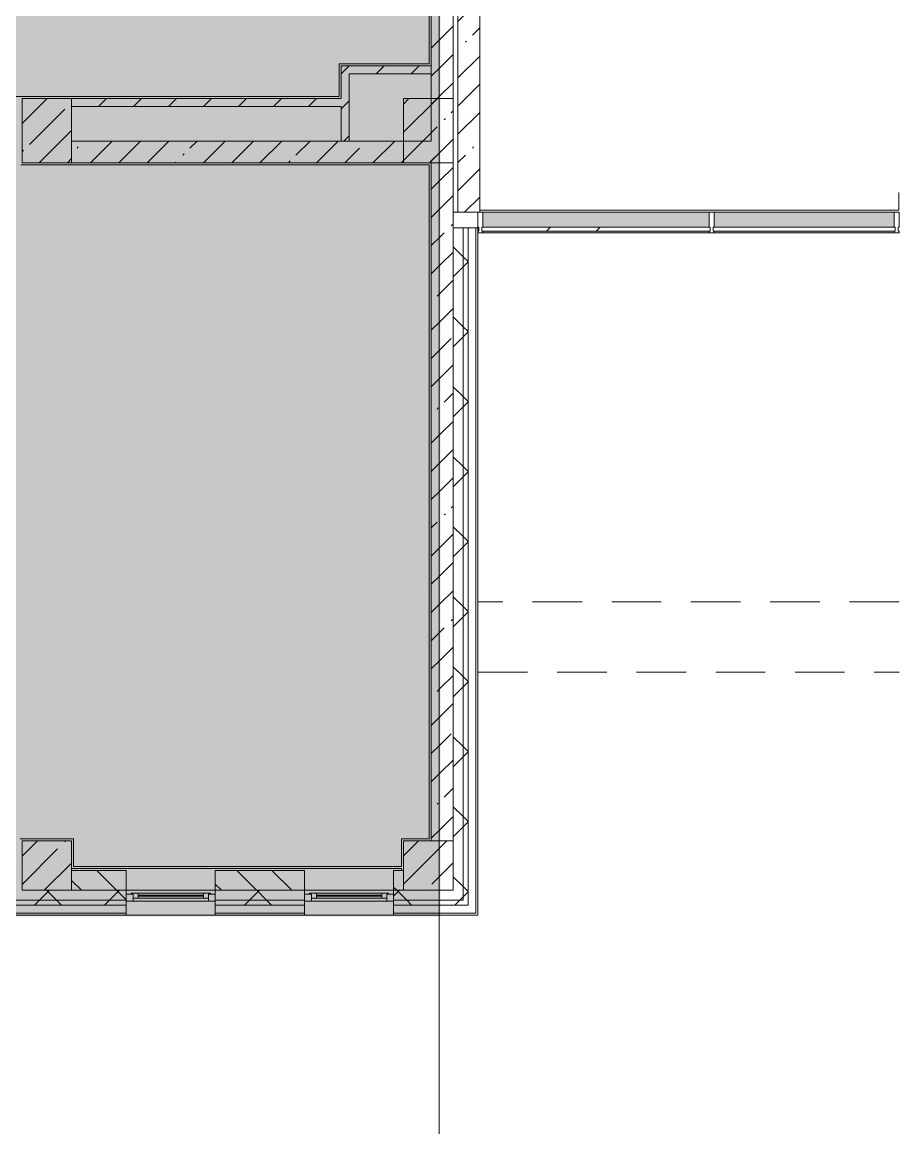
# Model space of a CAD drawing. Header units: millimetres. Extents: x 35224 to 234359, y -8553 to 29000.
# Drawn here: x 187699 to 196549, y 1150 to 12321 of the extents above; entities that cross this region are included whole.
import ezdxf

# ---------------------------------------------------------------- set-up
doc = ezdxf.new("R2010")
doc.units = ezdxf.units.MM
doc.linetypes.add('200_ШТРИХ__ш1_п0_6_', pattern=[800, 500, -300])
doc.linetypes.add('Осевая', pattern=[3175, 635, -476.25, 1587.5, -476.25])
doc.layers.add('A-DETL-GENF-2', color=7, linetype='Continuous', lineweight=9, true_color=0xc0c0c0, transparency=0.4)
for name, color, linetype, lineweight in [('A-DETL-MBND-1', 7, '200_ШТРИХ__ш1_п0_6_', 9), ('A-GLAZ-CURT-3', 7, 'Continuous', 5), ('A-GLAZ-CWMG-3', 7, 'Continuous', 5), ('A-WALL', 7, 'Continuous', 9), ('A-WALL-4', 7, 'Continuous', 5), ('I-WALL-3', 7, 'Continuous', 5), ('S-COLS-1', 7, 'Continuous', 5), ('Оси', 7, 'Continuous', 9), ('Оси-2', 7, 'Осевая', 9)]:
    doc.layers.add(name, color=color, linetype=linetype, lineweight=lineweight)
for name, color, linetype, lineweight, true_color in [('A-FLOR-1', 7, 'Continuous', 5, 0xb7b7b7), ('A-FLOR-2', 7, 'Continuous', 5, 0xaaaaaa), ('A-GLAZ-2', 7, 'Continuous', 5, 0x737373), ('A-GLAZ-CWMG-4', 7, 'Continuous', 5, 0x383e42), ('A-WALL-5', 7, 'Continuous', 5, 0x737373), ('A-WALL-6', 7, 'Continuous', 9, 0x737373), ('I-WALL-2', 7, 'Continuous', 5, 0x737373), ('S-COLS-2', 7, 'Continuous', 5, 0x737373)]:
    doc.layers.add(name, color=color, linetype=linetype, lineweight=lineweight, true_color=true_color)
pattern_1 = [(45, (107348.7, 0), (-285.1231, 285.1231), []), (45, (107633.8, 0), (-285.1231, 285.1231), [504.031, -100.806, 16.764, -84.042])]
pattern_2 = [(45, (107348.7, 0), (-353.5534, 353.5534), []), (135, (107348.7, 0), (-353.5534, -353.5534), [])]
pattern_3 = [(45, (107348.7, 0), (-176.7767, 176.7767), [])]
pattern_4 = [(45, (-84450, -3800), (-285.1231, 285.1231), []), (45, (-84164.88, -3800), (-285.1231, 285.1231), [504.031, -100.806, 16.764, -84.042])]

# ---------------------------------------------------------------- blocks, each defined once
blk = doc.blocks.new('BSC_Колонна _Прямоугольная - 500х500-V111-3_7_2_птичка')
at = {"layer": 'S-COLS-1'}
h = blk.add_hatch(dxfattribs=at)
h.set_pattern_fill('FP_82', color=256, style=0, pattern_type=2)
h.set_pattern_definition([(45, (-80600, -3800), (-285.1231, 285.1231), []), (45, (-80314.88, -3800), (-285.1231, 285.1231), [504.031, -100.806, 16.764, -84.042])])
h.paths.add_polyline_path([(-250, -250), (250, -250), (250, 250), (-250, 250)])
at = {"layer": 'S-COLS-2'}
for p, q in [((250, 250), (-250, 250)), ((-250, 250), (-250, -250)), ((250, -250), (250, 250)), ((-250, -250), (250, -250))]:
    blk.add_line(p, q, dxfattribs=at)
blk = doc.blocks.new('120_Окно_СКБ_1Ст - 120_Окно_СКБ_1Ст 900х2500_h_-19906774-3_7_2_птичка')
at = {"layer": 'A-GLAZ-2'}
for p, q in [((-450, -75), (-450, -5)), ((-450, -5), (-380, -5)), ((450, -5), (-450, -5)), ((-380, -75), (-450, -75)), ((-450, -75), (-400, -75)), ((-380, -75), (-400, -75)), ((-400, -75), (-400, -85)), ((-400, -85), (400, -85)), ((400, -85), (-400, -85)), ((-380, -5), (-380, -75)), ((380, -35), (-380, -35)), ((-380, -35), (-380, -75)), ((-330, -85), (-330, -35)), ((-330, -55), (330, -55)), ((330, -65), (-330, -65)), ((330, -85), (330, -35)), ((380, -75), (380, -5)), ((380, -5), (450, -5)), ((380, -75), (380, -35)), ((450, -75), (380, -75)), ((400, -75), (380, -75)), ((400, -75), (450, -75)), ((400, -85), (400, -75)), ((450, -5), (450, -75))]:
    blk.add_line(p, q, dxfattribs=at)
blk = doc.blocks.new('Системная панель - Стекло - 40мм-33184352-3_7_2_птичка')
at = {"layer": 'A-GLAZ-CURT-3'}
h = blk.add_hatch(dxfattribs=at)
h.set_pattern_fill('FP_158', color=256, style=0, pattern_type=2)
h.set_pattern_definition([(45, (-86642.5, -9710), (-1414.214, 1414.214), [1000, -3000]), (45, (-87642.5, -10210), (-1414.214, 1414.214), [3000, -1000]), (45, (-85642.5, -10710), (-1414.214, 1414.214), [1000, -3000])])
h.paths.add_polyline_path([(1153, 0), (1153, 40), (-1153, 40), (-1153, 0), (557, 0)])
for p, q in [((1153, 40), (-1153, 40)), ((-1153, 40), (-1153, 0)), ((-1153, 0), (1153, 0)), ((1153, 0), (1153, 40))]:
    blk.add_line(p, q, dxfattribs=at)
blk = doc.blocks.new('Системная панель - Стекло - 40мм-33184353-3_7_2_птичка')
at = {"layer": 'A-GLAZ-CURT-3'}
h = blk.add_hatch(dxfattribs=at)
h.set_pattern_fill('FP_159', color=256, style=0, pattern_type=2)
h.set_pattern_definition([(45, (-88744.2, -9710), (-1414.214, 1414.214), [1000, -3000]), (45, (-89744.2, -10210), (-1414.214, 1414.214), [3000, -1000]), (45, (-87744.2, -10710), (-1414.214, 1414.214), [1000, -3000])])
h.paths.add_polyline_path([(919, 0), (919, 40), (-919, 40), (-919, 0), (320, 0)])
for p, q in [((919, 40), (-919, 40)), ((-919, 40), (-919, 0)), ((-919, 0), (919, 0)), ((919, 0), (919, 40))]:
    blk.add_line(p, q, dxfattribs=at)
blk = doc.blocks.new('Прямоугольный импост - Импост структурный с накладкой - 190мм-33184356-3_7_2_птичка')
at = {"layer": 'A-GLAZ-CWMG-3'}
for p, q in [((-50, 0), (-50, 17)), ((-50, 17), (0, 17)), ((-40, 0), (-50, 0)), ((-40, -40), (-40, 0)), ((0, 0), (-10, 0)), ((-10, 0), (-10, -40)), ((0, 17), (0, 0)), ((-50, -190), (-50, -40)), ((-50, -40), (-40, -40)), ((-10, -40), (0, -40)), ((0, -40), (0, -190)), ((0, -190), (-50, -190))]:
    blk.add_line(p, q, dxfattribs=at)
blk = doc.blocks.new('Прямоугольный импост - Импост структурный с накладкой - 190мм-33184358-3_7_2_птичка')
at = {"layer": 'A-GLAZ-CWMG-3'}
for p, q in [((0, 17), (-50, 17)), ((-50, 17), (-50, 0)), ((-50, 0), (-40, 0)), ((-40, 0), (-40, -40)), ((-10, -40), (-10, 0)), ((-10, 0), (0, 0)), ((0, 0), (0, 17)), ((-40, -40), (-50, -40)), ((-50, -40), (-50, -190)), ((0, -40), (-10, -40)), ((0, -190), (0, -40)), ((-50, -190), (0, -190))]:
    blk.add_line(p, q, dxfattribs=at)
blk = doc.blocks.new('Прямоугольный импост - Импост структурный с накладкой - 190мм-33184349-3_7_2_птичка')
at = {"layer": 'A-GLAZ-CWMG-3'}
for p, q in [((-25, 0), (-25, 17)), ((-25, 17), (25, 17)), ((-15, 0), (-25, 0)), ((-15, -40), (-15, 0)), ((25, 0), (15, 0)), ((15, 0), (15, -40)), ((25, 17), (25, 0)), ((-25, -190), (-25, -40)), ((-25, -40), (-15, -40)), ((15, -40), (25, -40)), ((25, -40), (25, -190)), ((25, -190), (-25, -190))]:
    blk.add_line(p, q, dxfattribs=at)
blk = doc.blocks.new('Прямоугольный импост - Импост структурный с накладкой - 190мм-23186050-3_7_2_птичка')
at = {"layer": 'A-GLAZ-CWMG-4'}
for points in [[(85000, 10250), (87285, 10250), (87285, 10400), (85000, 10400)], [(85000, 10193), (87285, 10193), (87285, 10210), (85000, 10210)]]:
    blk.add_hatch(color=256, dxfattribs=at).paths.add_polyline_path(points)
at = {"layer": 'A-GLAZ-CWMG-3'}
for p, q in [((85000, 10400), (87285, 10400)), ((85000, 10193), (87285, 10193))]:
    blk.add_line(p, q, dxfattribs=at)
blk = doc.blocks.new('Прямоугольный импост - Импост структурный с накладкой - 190мм-23186051-3_7_2_птичка')
at = {"layer": 'A-GLAZ-CWMG-4'}
for points in [[(88000, 10250), (88000, 10400), (87335, 10400), (87335, 10250)], [(87335, 10193), (88000, 10193), (88000, 10210), (87335, 10210)]]:
    blk.add_hatch(color=256, dxfattribs=at).paths.add_polyline_path(points)
at = {"layer": 'A-GLAZ-CWMG-3'}
for p, q in [((87335, 10400), (88000, 10400)), ((87335, 10193), (88000, 10193))]:
    blk.add_line(p, q, dxfattribs=at)
blk = doc.blocks.new('Прямоугольный импост - Импост структурный с накладкой - 190мм-23186052-3_7_2_птичка')
at = {"layer": 'A-GLAZ-CWMG-4'}
for points in [[(88564, 10250), (89154, 10250), (89154, 10400), (88000, 10400), (88000, 10250)], [(88564, 10193), (89154, 10193), (89154, 10210), (88000, 10210), (88000, 10193)]]:
    blk.add_hatch(color=256, dxfattribs=at).paths.add_polyline_path(points)
at = {"layer": 'A-GLAZ-CWMG-3'}
for p, q in [((88000, 10400), (89154, 10400)), ((88000, 10193), (89154, 10193))]:
    blk.add_line(p, q, dxfattribs=at)
blk = doc.blocks.new('парапет9 - парапет-22867712-3_7_2_птичка')
at = {"layer": 'A-DETL-MBND-1'}
for p, q in [((89202, 7964), (84952, 7964)), ((84952, 7255), (89202, 7255))]:
    blk.add_line(p, q, dxfattribs=at)
blk = doc.blocks.new('BSC_Колонна _Прямоугольная - 650х500-V224-3_7_2_птичка')
at = {"layer": 'S-COLS-1'}
h = blk.add_hatch(dxfattribs=at)
h.set_pattern_fill('FP_162', color=256, style=0, pattern_type=2)
h.set_pattern_definition([(135, (11225, -80600), (-285.1231, -285.1231), []), (135, (11225, -80314.88), (-285.1231, -285.1231), [504.031, -100.806, 16.764, -84.042])])
h.paths.add_polyline_path([(325, 250), (-325, 250), (-325, -250), (325, -250)])
at = {"layer": 'S-COLS-2'}
for p, q in [((325, 250), (-325, 250)), ((-325, 250), (-325, -250)), ((325, -250), (325, 250)), ((-325, -250), (325, -250))]:
    blk.add_line(p, q, dxfattribs=at)
blk = doc.blocks.new('BSC_Колонна _Прямоугольная - 500х500-V225-3_7_2_птичка')
at = {"layer": 'S-COLS-1'}
h = blk.add_hatch(dxfattribs=at)
h.set_pattern_fill('FP_163', color=256, style=0, pattern_type=2)
h.set_pattern_definition(pattern_4)
h.paths.add_polyline_path([(-81, -250), (120, -250), (120, 250), (-250, 250), (-250, -250)])
h = blk.add_hatch(dxfattribs=at)
h.set_pattern_fill('FP_163', color=256, style=0, pattern_type=2)
h.set_pattern_definition(pattern_4)
h.paths.add_polyline_path([(250, -250), (250, 250), (120, 250), (120, -250)])
for p, q in [((250, 250), (120, 250)), ((250, -250), (250, 250)), ((120, -250), (250, -250))]:
    blk.add_line(p, q, dxfattribs=at)
at = {"layer": 'S-COLS-2'}
for p, q in [((120, 250), (-250, 250)), ((-250, 250), (-250, -250)), ((-250, -250), (120, -250))]:
    blk.add_line(p, q, dxfattribs=at)

msp = doc.modelspace()

# ---------------------------------------------------------------- hatches: boundary and pattern name
at = {"layer": 'A-DETL-GENF-2'}
msp.add_hatch(color=256, dxfattribs=at).paths.add_polyline_path([(178200.6, -251.7), (183198.7, -251.7), (183198.7, 3288.3), (191918.7, 3288.3), (191918.7, 27348.3), (149258.7, 27348.3), (149258.7, 23888.3), (145658.8, 23888.3), (145658.8, -251.7), (177268.4, -251.7)])
at = {"layer": 'A-WALL-4'}
h = msp.add_hatch(dxfattribs=at)
h.set_pattern_fill('FP_93', color=256, style=0, pattern_type=2)
h.set_pattern_definition(pattern_2)
h.paths.add_polyline_path([(192150.3, 3450), (192150.3, 10242), (192050.3, 10242), (192050.3, 3450)])
h = msp.add_hatch(dxfattribs=at)
h.set_pattern_fill('FP_93', color=256, style=0, pattern_type=2)
h.set_pattern_definition(pattern_2)
h.paths.add_polyline_path([(192150.3, 3400), (192200.3, 3400), (192200.3, 10242), (192150.3, 10242), (192150.3, 3450)])
h = msp.add_hatch(dxfattribs=at)
h.set_pattern_fill('FP_91', color=256, style=0, pattern_type=2)
h.set_pattern_definition([(135, (107348.7, 0), (-176.7767, -176.7767), [])])
h.paths.add_polyline_path([(191448.7, 3550), (191548.7, 3550), (191548.7, 3750), (191448.7, 3750), (191448.7, 3701.2)])
h.paths.add_polyline_path([(190319.3, 3550), (190548.7, 3550), (190548.7, 3750), (189648.7, 3750), (189648.7, 3550)])
h.paths.add_polyline_path([(184428.7, 3550), (184428.7, 3750), (183328.7, 3750), (183328.7, 3550), (183793.9, 3550)])
h.paths.add_polyline_path([(188198.7, 3550), (188748.7, 3550), (188748.7, 3750), (188198.7, 3750), (188198.7, 3666.7)])
h.paths.add_polyline_path([(187428.7, 3550), (187698.7, 3550), (187698.7, 3750), (187428.7, 3750)])
h = msp.add_hatch(dxfattribs=at)
h.set_pattern_fill('FP_93', color=256, style=0, pattern_type=2)
h.set_pattern_definition(pattern_2)
h.paths.add_polyline_path([(191918.7, 3450), (191918.7, 3550), (191448.7, 3550), (191448.7, 3450), (191717.6, 3450)])
h.paths.add_polyline_path([(183048.7, 3450), (184428.7, 3450), (184428.7, 3550), (183048.7, 3550)])
h.paths.add_polyline_path([(187428.7, 3450), (188748.7, 3450), (188748.7, 3550), (187428.7, 3550)])
h.paths.add_polyline_path([(190319.3, 3450), (190548.7, 3450), (190548.7, 3550), (189648.7, 3550), (189648.7, 3450)])
h = msp.add_hatch(dxfattribs=at)
h.set_pattern_fill('FP_93', color=256, style=0, pattern_type=2)
h.set_pattern_definition(pattern_2)
h.paths.add_polyline_path([(191918.7, 3450), (192050.3, 3450), (192048.7, 3550), (191918.7, 3550), (191918.7, 3538.7)])
h = msp.add_hatch(dxfattribs=at)
h.set_pattern_fill('FP_93', color=256, style=0, pattern_type=2)
h.set_pattern_definition(pattern_2)
h.paths.add_polyline_path([(183239.2, 3400), (184428.7, 3400), (184428.7, 3450), (183048.7, 3450), (183048.7, 3400), (183198.7, 3400)])
h.paths.add_polyline_path([(191918.7, 3400), (191918.7, 3450), (191448.7, 3450), (191448.7, 3400), (191717.6, 3400)])
h.paths.add_polyline_path([(190319.3, 3400), (190548.7, 3400), (190548.7, 3450), (189648.7, 3450), (189648.7, 3400)])
h.paths.add_polyline_path([(187428.7, 3400), (188748.7, 3400), (188748.7, 3450), (187428.7, 3450)])
h = msp.add_hatch(dxfattribs=at)
h.set_pattern_fill('FP_93', color=256, style=0, pattern_type=2)
h.set_pattern_definition(pattern_2)
h.paths.add_polyline_path([(192150.3, 3400), (192150.3, 3450), (191918.7, 3450), (191918.7, 3400), (192050.3, 3400)])
at = {"layer": 'I-WALL-3'}
h = msp.add_hatch(dxfattribs=at)
h.set_pattern_fill('FP_89', color=256, style=0, pattern_type=2)
h.set_pattern_definition(pattern_1)
h.paths.add_polyline_path([(192183.7, 10400), (192318.7, 10400), (192318.7, 19100), (192098.7, 19100), (192098.7, 10400)])
h = msp.add_hatch(dxfattribs=at)
h.set_pattern_fill('FP_89', color=256, style=0, pattern_type=2)
h.set_pattern_definition(pattern_1)
h.paths.add_polyline_path([(191918.7, 4050), (191918.7, 15130), (191828.7, 15130), (191828.7, 4050)])
h = msp.add_hatch(dxfattribs=at)
h.set_pattern_fill('FP_89', color=256, style=0, pattern_type=2)
h.set_pattern_definition(pattern_1)
h.paths.add_polyline_path([(191918.7, 4050), (192048.7, 4050), (192048.7, 15130), (191918.7, 15130), (191918.7, 4279.6)])
h = msp.add_hatch(dxfattribs=at)
h.set_pattern_fill('FP_94', color=256, style=0, pattern_type=2)
h.set_pattern_definition(pattern_3)
h.paths.add_polyline_path([(190918.7, 11120), (190998.7, 11120), (190998.7, 11880), (190918.7, 11880), (190918.7, 11221)])
h = msp.add_hatch(dxfattribs=at)
h.set_pattern_fill('FP_94', color=256, style=0, pattern_type=2)
h.set_pattern_definition(pattern_3)
h.paths.add_polyline_path([(191828.7, 11800), (191828.7, 11880), (190998.7, 11880), (190998.7, 11800)])
h = msp.add_hatch(dxfattribs=at)
h.set_pattern_fill('FP_94', color=256, style=0, pattern_type=2)
h.set_pattern_definition(pattern_3)
h.paths.add_polyline_path([(190918.7, 11470), (190918.7, 11550), (188198.7, 11550), (188198.7, 11470), (190319.3, 11470)])
h = msp.add_hatch(dxfattribs=at)
h.set_pattern_fill('FP_89', color=256, style=0, pattern_type=2)
h.set_pattern_definition(pattern_1)
h.paths.add_polyline_path([(190319.3, 10900), (191828.7, 10900), (191828.7, 11120), (188198.7, 11120), (188198.7, 10900)])
at = {"layer": 'S-COLS-1'}
h = msp.add_hatch(dxfattribs=at)
h.set_pattern_fill('FP_89', color=256, style=0, pattern_type=2)
h.set_pattern_definition(pattern_1)
h.paths.add_polyline_path([(191548.7, 10900), (191918.7, 10900), (191918.7, 11550), (191548.7, 11550), (191548.7, 11221)])
h = msp.add_hatch(dxfattribs=at)
h.set_pattern_fill('FP_89', color=256, style=0, pattern_type=2)
h.set_pattern_definition(pattern_1)
h.paths.add_polyline_path([(192048.7, 10900), (192048.7, 11550), (191918.7, 11550), (191918.7, 10900)])

# ---------------------------------------------------------------- linework, layer by layer
at = {"layer": 'A-DETL-MBND-1'}
for p, q in [((192048.7, 10400), (192098.7, 10400)), ((192298.7, 10242), (192298.7, 10250))]:
    msp.add_line(p, q, dxfattribs=at)
at = {"layer": 'A-FLOR-1'}
for p, q in [((191808.7, 11900), (191808.7, 15130)), ((190899.2, 11570), (190899.2, 11900)), ((190899.2, 11900), (191808.7, 11900)), ((187267.7, 11570), (190899.2, 11570)), ((191808.7, 10879), (187684.7, 10879)), ((191808.7, 4070), (191808.7, 10879)), ((187678.7, 4070), (188218.7, 4070)), ((188218.7, 4070), (188218.7, 3790)), ((191528.7, 3790), (191528.7, 4070)), ((191528.7, 4070), (191808.7, 4070)), ((188218.7, 3790), (191528.7, 3790))]:
    msp.add_line(p, q, dxfattribs=at)
at = {"layer": 'A-FLOR-2'}
for p, q in [((196547.7, 10420), (196547.7, 10600)), ((192318.7, 10420), (196547.7, 10420))]:
    msp.add_line(p, q, dxfattribs=at)
at = {"layer": 'A-WALL'}
for p, q in [((192150.3, 10242), (192150.3, 3450)), ((192200.3, 10242), (192200.3, 3400)), ((192280.3, 10242), (192280.3, 3320)), ((192200.3, 3400), (191918.7, 3400)), ((192280.3, 3320), (191918.7, 3320))]:
    msp.add_line(p, q, dxfattribs=at)
at = {"layer": 'A-WALL-4'}
for p, q in [((192300.3, 10242), (192050.3, 10242)), ((192050.3, 10242), (192050.3, 3550)), ((192300.3, 3300), (192300.3, 10242))]:
    msp.add_line(p, q, dxfattribs=at)
at = {"layer": 'A-WALL-5'}
for p, q in [((188748.7, 3750), (188198.7, 3750)), ((188748.7, 3300), (188748.7, 3750)), ((189648.7, 3750), (189648.7, 3300)), ((190548.7, 3750), (189648.7, 3750)), ((190548.7, 3300), (190548.7, 3750)), ((191448.7, 3750), (191448.7, 3300)), ((191548.7, 3750), (191448.7, 3750)), ((188748.7, 3550), (189648.7, 3550)), ((190548.7, 3550), (191448.7, 3550)), ((192300.3, 3300), (183206.7, 3300))]:
    msp.add_line(p, q, dxfattribs=at)
at = {"layer": 'A-WALL-6'}
for p, q in [((191828.7, 11800), (191828.7, 11880)), ((190918.7, 11120), (190998.7, 11120)), ((188748.7, 3550), (188198.7, 3550)), ((190548.7, 3550), (189648.7, 3550)), ((191548.7, 3550), (191448.7, 3550)), ((187428.7, 3450), (188748.7, 3450)), ((187428.7, 3400), (188748.7, 3400)), ((189648.7, 3450), (190548.7, 3450)), ((189648.7, 3400), (190548.7, 3400)), ((191448.7, 3450), (192150.3, 3450)), ((191448.7, 3400), (191918.7, 3400)), ((187428.7, 3320), (188748.7, 3320)), ((189648.7, 3320), (190548.7, 3320)), ((191448.7, 3320), (191918.7, 3320))]:
    msp.add_line(p, q, dxfattribs=at)
at = {"layer": 'I-WALL-2'}
for p, q in [((191828.7, 15130), (191828.7, 11880)), ((190918.7, 11880), (190918.7, 11550)), ((191828.7, 11880), (190918.7, 11880)), ((190998.7, 11120), (190998.7, 11800)), ((190998.7, 11800), (191828.7, 11800)), ((191828.7, 11800), (191828.7, 11120)), ((190918.7, 11550), (188198.7, 11550)), ((188198.7, 11470), (190918.7, 11470)), ((190918.7, 11470), (190918.7, 11120)), ((190918.7, 11120), (188198.7, 11120)), ((191828.7, 11120), (190998.7, 11120)), ((188198.7, 10900), (191828.7, 10900)), ((191828.7, 10900), (191828.7, 4050)), ((188198.7, 3770), (191528.7, 3770)), ((191528.7, 3750), (191528.7, 3770)), ((189648.7, 3550), (188748.7, 3550)), ((191448.7, 3550), (190548.7, 3550))]:
    msp.add_line(p, q, dxfattribs=at)
at = {"layer": 'I-WALL-3'}
for p, q in [((192098.7, 19100), (192098.7, 10400)), ((192048.7, 4050), (192048.7, 15130)), ((192318.7, 10400), (192318.7, 13400)), ((192098.7, 10400), (192318.7, 10400))]:
    msp.add_line(p, q, dxfattribs=at)
at = {"layer": 'S-COLS-1'}
for p, q in [((192048.7, 11550), (191918.7, 11550)), ((192048.7, 10900), (192048.7, 11550)), ((191918.7, 10900), (192048.7, 10900))]:
    msp.add_line(p, q, dxfattribs=at)
at = {"layer": 'S-COLS-2'}
for p, q in [((191918.7, 11550), (191548.7, 11550)), ((191548.7, 11550), (191548.7, 10900)), ((191548.7, 10900), (191918.7, 10900))]:
    msp.add_line(p, q, dxfattribs=at)
at = {"layer": 'Оси'}
for p, q in [((191908.7, 10029.8), (191908.7, 21915.1)), ((191908.7, -1906.3), (191908.7, 9979))]:
    msp.add_line(p, q, dxfattribs=at)
at = {"layer": 'Оси-2'}
msp.add_line((191908.7, 9979), (191908.7, 10029.8), dxfattribs=at)

# ---------------------------------------------------------------- block references
at = {"layer": 'A-DETL-MBND-1'}
msp.add_blockref('парапет9 - парапет-22867712-3_7_2_птичка', (107348.7, -1500), dxfattribs=at)
at = {"layer": 'A-GLAZ-2', "rotation": 180}
for p in [(189198.7, 3435), (190998.7, 3435)]:
    msp.add_blockref('120_Окно_СКБ_1Ст - 120_Окно_СКБ_1Ст 900х2500_h_-19906774-3_7_2_птичка', p, dxfattribs=at)
at = {"layer": 'A-GLAZ-CURT-3'}
for name, p in [('Системная панель - Стекло - 40мм-33184352-3_7_2_птичка', (193491.2, 10210)), ('Системная панель - Стекло - 40мм-33184353-3_7_2_птичка', (195592.9, 10210))]:
    msp.add_blockref(name, p, dxfattribs=at)
at = {"layer": 'A-GLAZ-CWMG-3', "rotation": 180}
msp.add_blockref('Прямоугольный импост - Импост структурный с накладкой - 190мм-33184358-3_7_2_птичка', (192298.7, 10210), dxfattribs=at)
at = {"layer": 'A-GLAZ-CWMG-3'}
for name in ['Прямоугольный импост - Импост структурный с накладкой - 190мм-23186050-3_7_2_птичка', 'Прямоугольный импост - Импост структурный с накладкой - 190мм-23186051-3_7_2_птичка', 'Прямоугольный импост - Импост структурный с накладкой - 190мм-23186052-3_7_2_птичка']:
    msp.add_blockref(name, (107348.7, 0), dxfattribs=at)
at = {"layer": 'A-GLAZ-CWMG-3', "extrusion": (0, 0, -1), "rotation": 180}
for name, p in [('Прямоугольный импост - Импост структурный с накладкой - 190мм-33184349-3_7_2_птичка', (-194658.7, 10210)), ('Прямоугольный импост - Импост структурный с накладкой - 190мм-33184356-3_7_2_птичка', (-196552.2, 10210))]:
    msp.add_blockref(name, p, dxfattribs=at)
at = {"layer": 'S-COLS-1'}
msp.add_blockref('BSC_Колонна _Прямоугольная - 500х500-V225-3_7_2_птичка', (191798.7, 3800), dxfattribs=at)
at = {"layer": 'S-COLS-2', "rotation": 270.0000000000007}
msp.add_blockref('BSC_Колонна _Прямоугольная - 650х500-V224-3_7_2_птичка', (187948.7, 11225), dxfattribs=at)
at = {"layer": 'S-COLS-2'}
msp.add_blockref('BSC_Колонна _Прямоугольная - 500х500-V111-3_7_2_птичка', (187948.7, 3800), dxfattribs=at)

doc.saveas('drawing.dxf')
